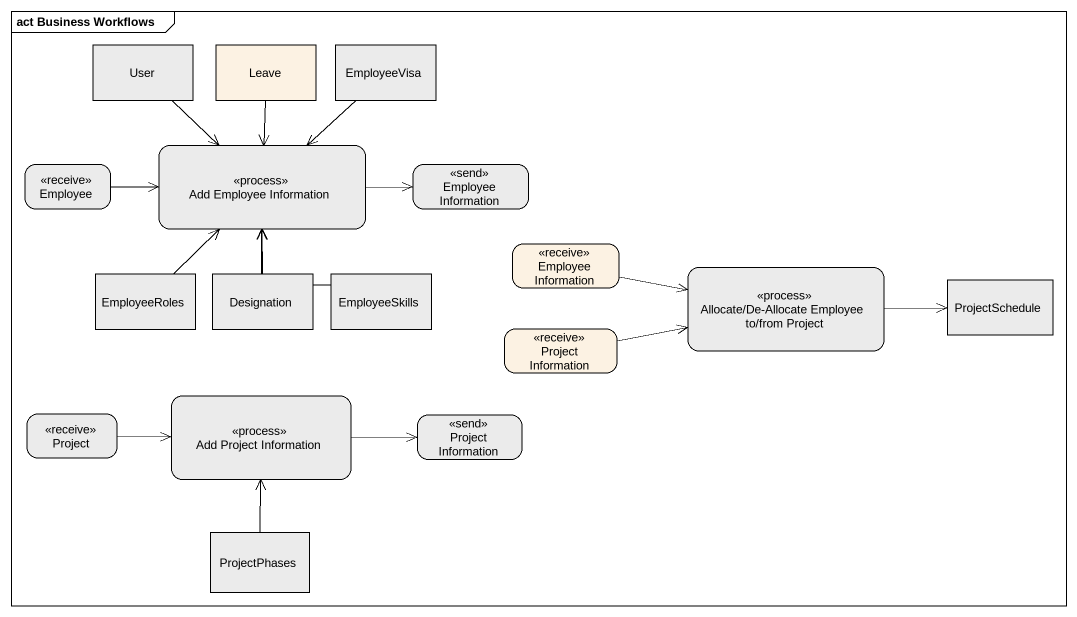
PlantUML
@startuml
mainframe act Business Workflows
hide empty description
state User <<object>> #EBEBEB
state Leave <<object>>
state EmployeeVisa <<object>> #EBEBEB
state "Add Employee Information" as Add_Employee_Information <<process>> #EBEBEB
state Employee <<receive>> #EBEBEB
state "Employee Information" as Employee_Information <<send>> #EBEBEB
state "Employee Information" as Employee_Information_2 <<receive>>
state EmployeeRoles <<object>> #EBEBEB
state Designation <<object>> #EBEBEB
state EmployeeSkills <<object>> #EBEBEB
state "Allocate/De-Allocate Employee to/from Project" as Allocate_De_Allocate <<process>> #EBEBEB
state ProjectSchedule <<object>> #EBEBEB
state "Project Information" as Project_Information <<receive>>
state "Add Project Information" as Add_Project_Information <<process>> #EBEBEB
state Project <<receive>> #EBEBEB
state "Project Information" as Project_Information_2 <<send>> #EBEBEB
state ProjectPhases <<object>> #EBEBEB
User --> Add_Employee_Information
Leave --> Add_Employee_Information
EmployeeVisa --> Add_Employee_Information
Add_Employee_Information -right-> Employee_Information
Employee -right-> Add_Employee_Information
Employee_Information_2 -right-> Allocate_De_Allocate
EmployeeRoles -up-> Add_Employee_Information
Designation -up-> Add_Employee_Information
EmployeeSkills -up-> Add_Employee_Information
Allocate_De_Allocate -right-> ProjectSchedule
Project_Information -right-> Allocate_De_Allocate
Add_Project_Information -right-> Project_Information_2
Project -right-> Add_Project_Information
ProjectPhases -up-> Add_Project_Information
@enduml
